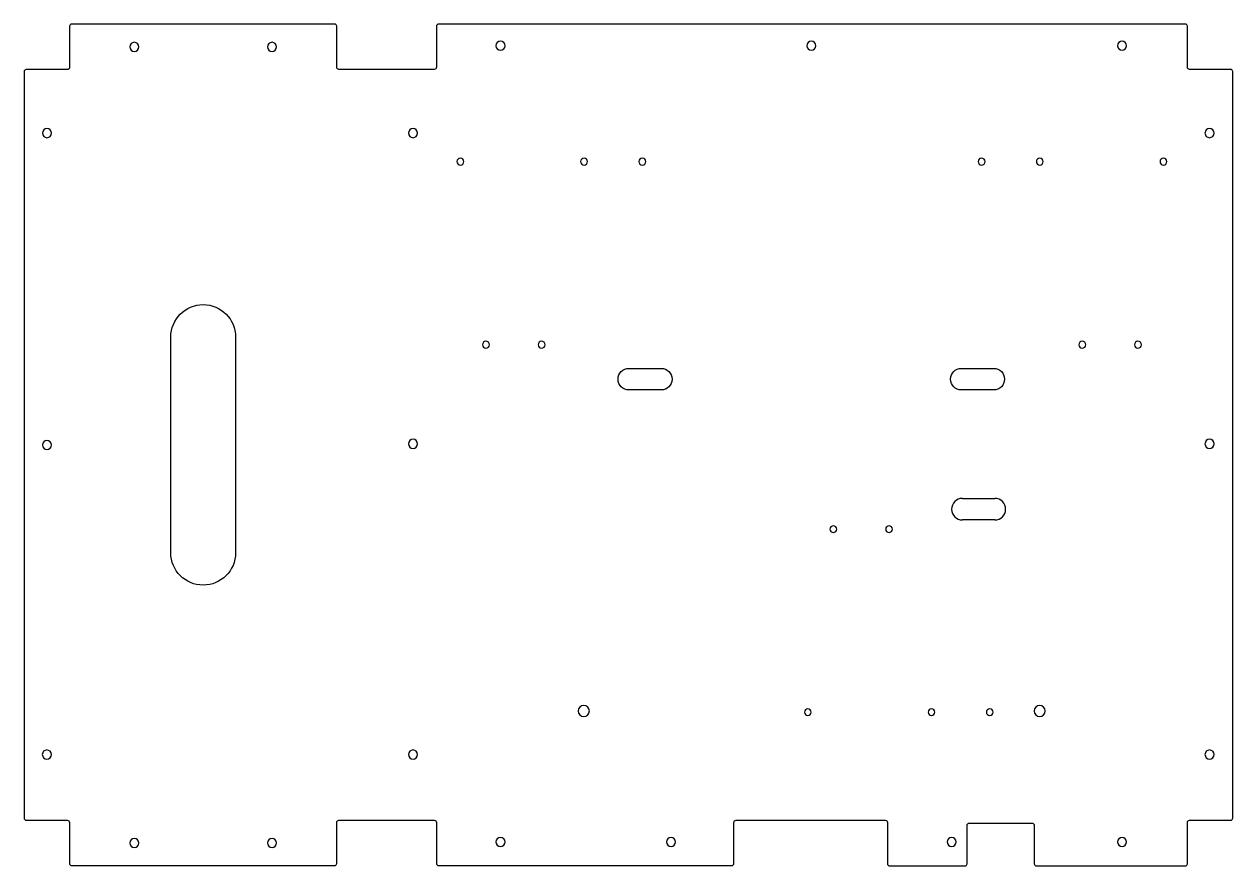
# Model space of a CAD drawing. Header units: millimetres. Extents: x 88 to 648, y -27 to 363.
import ezdxf

# ---------------------------------------------------------------- set-up
doc = ezdxf.new("R2010")
doc.units = ezdxf.units.MM
doc.layers.get('0').update_dxf_attribs({"linetype": 'CONTINUOUS'})

msp = doc.modelspace()

# ---------------------------------------------------------------- linework, layer by layer
for p, q in [((522.38, 143.51, 0), (537.38, 143.51, 0)), ((537.38, 133.51, 0), (522.38, 133.51, 0))]:
    msp.add_line(p, q)
for points in [[(108.65, -25.68, 0.414213), (109.65, -26.68), (231.5, -26.68, 0.414214), (232.5, -25.68), (232.5, -6.68, -0.414214), (233.5, -5.68), (277.65, -5.68, -0.414214), (278.65, -6.68), (278.65, -25.68, 0.414214), (279.65, -26.68), (415.5, -26.68, 0.414214), (416.5, -25.68), (416.5, -6.68, -0.414214), (417.5, -5.68), (486.65, -5.68, -0.414214), (487.65, -6.68), (487.65, -25.79, 0.414214), (488.65, -26.79), (523.52, -26.79, 0.414214), (524.52, -25.79), (524.52, -8, -0.414214), (525.52, -7), (554.65, -7, -0.414214), (555.65, -8), (555.65, -25.79, 0.414214), (556.65, -26.79), (625.65, -26.79, 0.414214), (626.65, -25.79), (626.65, -6.68, -0.414214), (627.65, -5.68), (646.65, -5.68, 0.414214), (647.65, -4.68), (647.65, 341.32, 0.414214), (646.65, 342.32), (627.65, 342.32, -0.414214), (626.65, 343.32), (626.65, 362.32, 0.414214), (625.65, 363.32), (279.65, 363.32, 0.414214), (278.65, 362.32), (278.65, 343.32, -0.414214), (277.65, 342.32), (233.5, 342.32, -0.414213), (232.5, 343.32), (232.5, 362.32, 0.414214), (231.5, 363.32), (109.73, 363.32, 0.414214), (108.73, 362.32), (108.73, 343.27, -0.414214), (107.73, 342.27), (88.65, 342.27, 0.414214), (87.65, 341.27), (87.65, -4.68, 0.414214), (88.65, -5.68), (107.65, -5.68, -0.414213), (108.65, -6.68)], [(155.59, 118.32), (155.6, 218.32, -1), (185.6, 218.32), (185.59, 118.32, -1)], [(367.83, 203.78), (382.83, 203.78, -1), (382.83, 193.78), (367.83, 193.78, -1)], [(521.87, 203.78), (536.87, 203.78, -1), (536.87, 193.78), (521.87, 193.78, -1)]]:
    msp.add_lwpolyline(points, format="xyb", close=True)
at = {"extrusion": (5.56154e-17, 9.29399e-16, -1)}
msp.add_circle((-138.73, 352.8, 0), 2.1, dxfattribs=at)
at = {"extrusion": (4.4965e-15, 9.29399e-16, -1)}
for centre in [(-202.5, 352.81, 0), (-202.5, -16.18, 0)]:
    msp.add_circle(centre, 2.1, dxfattribs=at)
at = {"extrusion": (6.5686e-22, 9.29399e-16, -1)}
for centre in [(-308.35, 353.31, 0), (-452.35, 353.31, 0), (-596.35, 353.31, 0), (-267.85, 312.81, 0), (-636.85, 312.81, 0), (-267.85, 168.81, 0), (-636.85, 168.81, 0), (-267.85, 24.81, 0), (-636.85, 24.81, 0), (-387.35, -15.69, 0), (-517.35, -15.69, 0)]:
    msp.add_circle(centre, 2.1, dxfattribs=at)
at = {"extrusion": (5.56091e-17, 9.29399e-16, -1)}
for centre in [(-98.19, 312.81, 0), (-98.17, 168.29, 0)]:
    msp.add_circle(centre, 2.1, dxfattribs=at)
at = {"extrusion": (-4.81478e-22, 8.24422e-17, -1)}
for centre in [(-289.79, 299.6, 0), (-301.6, 214.76, 0)]:
    msp.add_circle(centre, 1.6, dxfattribs=at)
at = {"extrusion": (-4.81477e-22, 8.24427e-17, -1)}
for centre in [(-347.09, 299.6, 0), (-374.06, 299.6, 0), (-531.24, 299.6, 0), (-558.22, 299.6, 0), (-615.52, 299.6, 0), (-327.4, 214.76, 0), (-577.91, 214.76, 0), (-603.71, 214.76, 0)]:
    msp.add_circle(centre, 1.6, dxfattribs=at)
at = {"extrusion": (-1.48522e-16, 3.75091e-16, -1)}
for centre in [(-462.56, 129.29, 0), (-488.36, 129.29, 0), (-450.75, 44.45, 0), (-508.05, 44.45, 0), (-535.02, 44.45, 0)]:
    msp.add_circle(centre, 1.55, dxfattribs=at)
at = {"extrusion": (9.43692e-16, 9.29399e-16, -1)}
for centre in [(-346.92, 44.98, 0), (-558.16, 44.98, 0)]:
    msp.add_circle(centre, 2.6, dxfattribs=at)
at = {"extrusion": (5.56123e-17, 9.29399e-16, -1)}
msp.add_circle((-98.16, 24.81, 0), 2.1, dxfattribs=at)
at = {"extrusion": (5.56119e-17, 9.29399e-16, -1)}
msp.add_circle((-138.65, -16.18, 0), 2.1, dxfattribs=at)
at = {"extrusion": (1.53581e-15, 9.29399e-16, -1)}
msp.add_circle((-308.35, -15.69, 0), 2.1, dxfattribs=at)
at = {"extrusion": (-4.38533e-15, 9.29399e-16, -1)}
msp.add_circle((-596.35, -15.69, 0), 2.1, dxfattribs=at)
msp.add_arc((522.38, 138.51, 0), 5, 90, 270)
at = {"extrusion": (-2.75696e-13, -3.33786e-07, 1)}
msp.add_arc((537.38, 138.51, 0), 5, -90, 90, dxfattribs=at)

doc.saveas('drawing.dxf')
